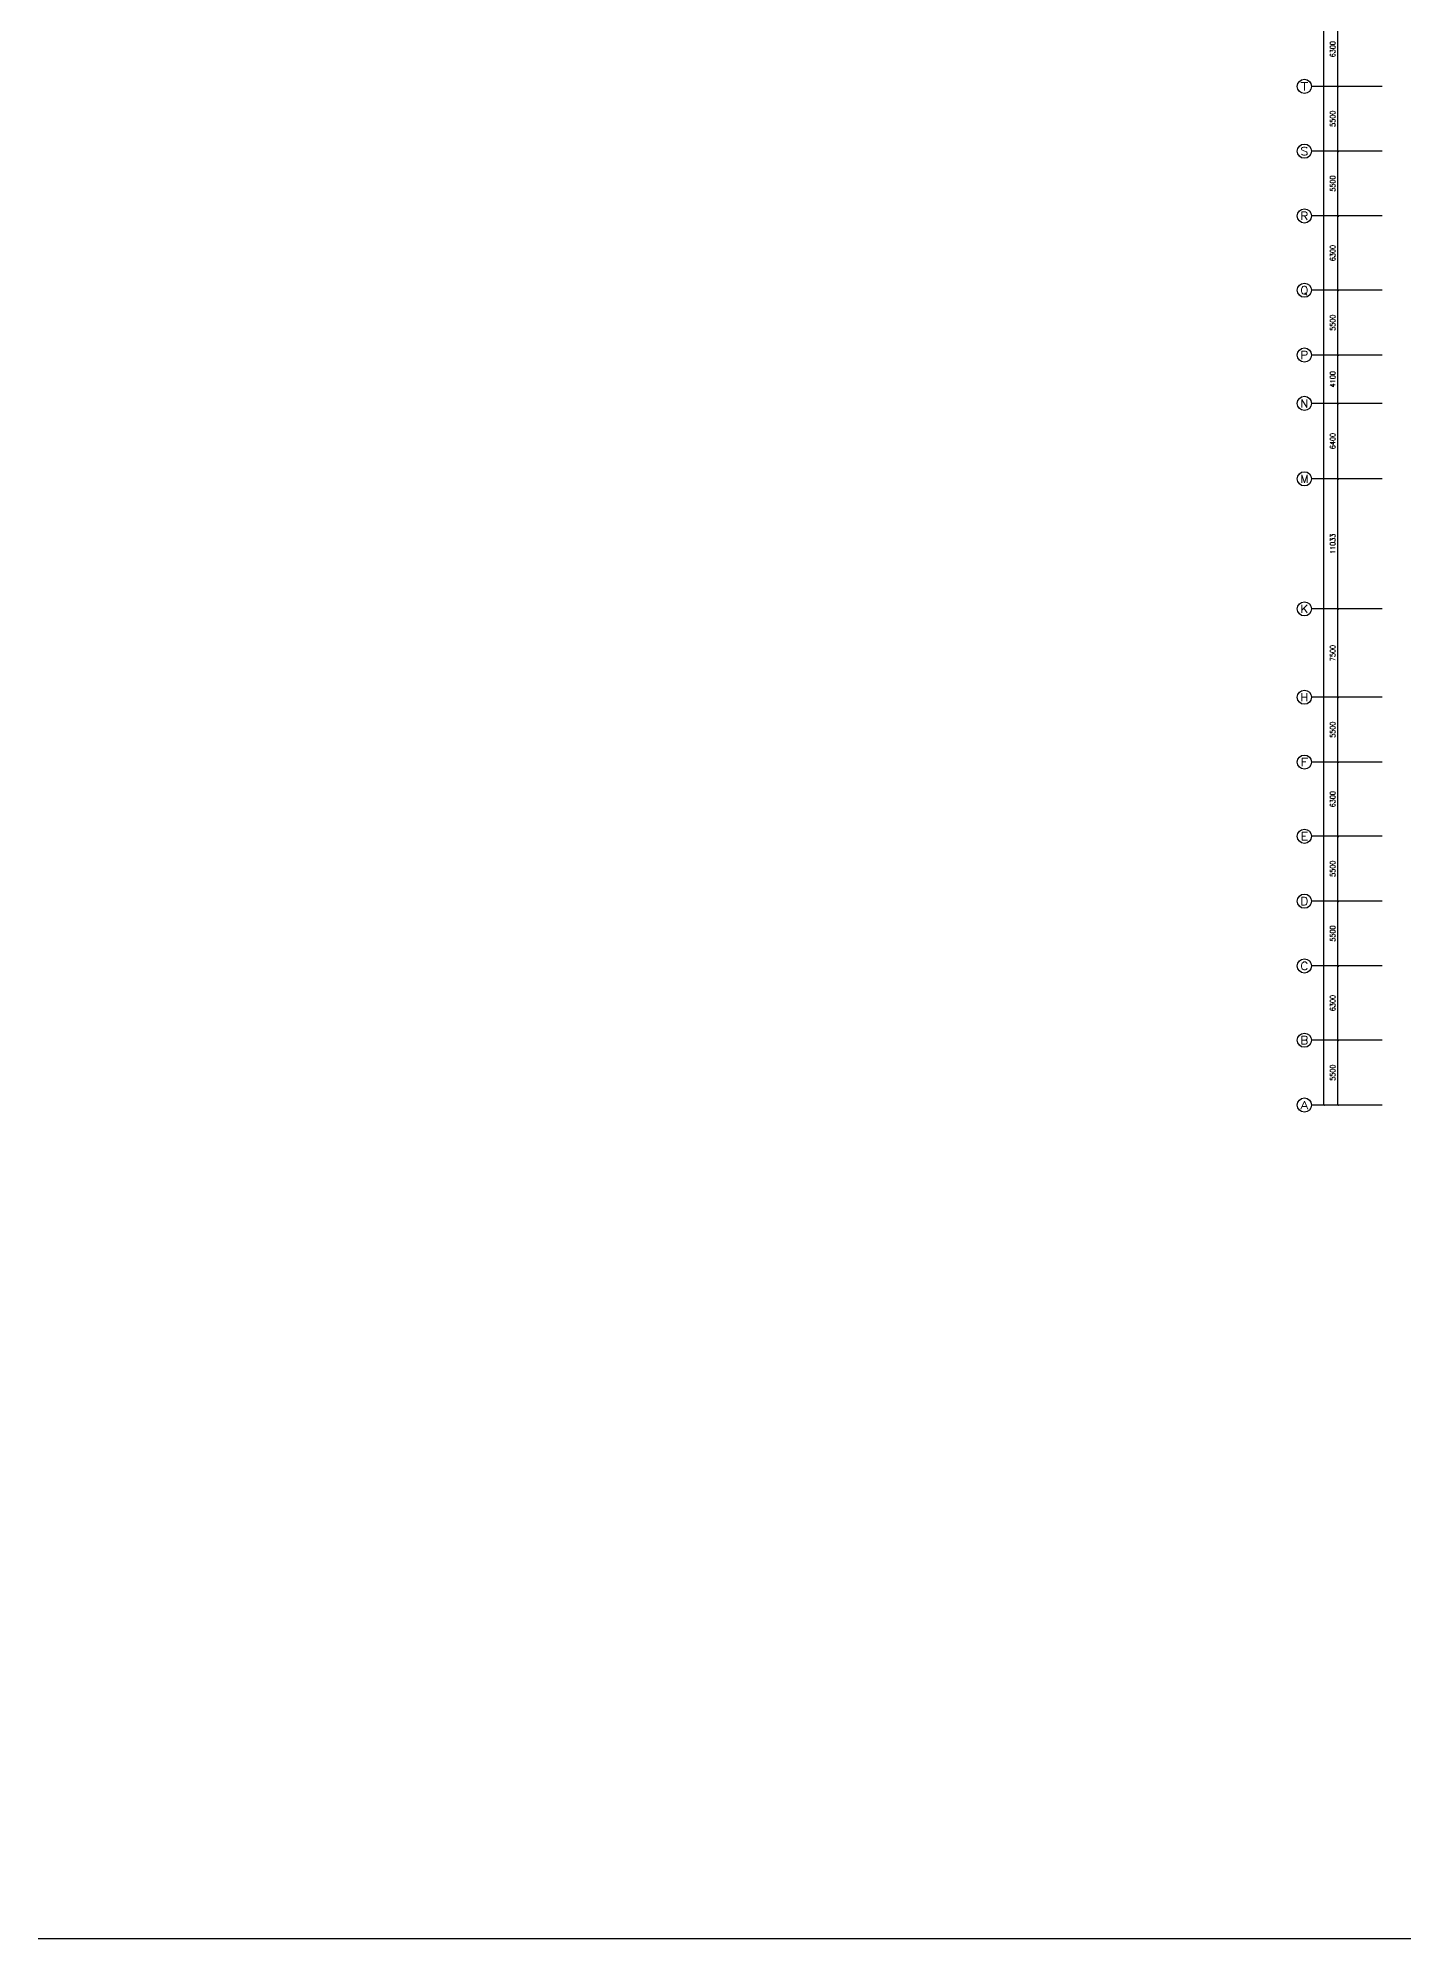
# Model space of a CAD drawing. Extents: x -1348811 to 123514, y -640545 to 749356.
# Drawn here: x -993045 to -877132, y -298348 to -137059 of the extents above; entities that cross this region are included whole.
import ezdxf
from ezdxf.enums import TextEntityAlignment as Align

# ---------------------------------------------------------------- set-up
doc = ezdxf.new("R2010")
doc.units = 0
doc.header["$LTSCALE"] = 10
doc.header["$MEASUREMENT"] = 0
doc.layers.get('0').update_dxf_attribs({"linetype": 'CONTINUOUS'})
doc.layers.get('Defpoints').update_dxf_attribs({"linetype": 'CONTINUOUS'})
for name, color, linetype in [('AXIS', 3, 'CONTINUOUS'), ('AXIS_TEXT', 7, 'CONTINUOUS'), ('COLUMN', 3, 'CONTINUOUS')]:
    doc.layers.add(name, color=color, linetype=linetype)
doc.styles.add('_TCH_AXIS', font='COMPLEX', dxfattribs={"bigfont": 'GBCBIG'})
doc.styles.add('COMPLEX', font='COMPLEX')
doc.styles.add('DIM_FONT', font='SIMPLEX', dxfattribs={"width": 0.8, "bigfont": 'HZTXT'})
doc.dimstyles.new('DIMN150', dxfattribs={"dimscale": 1.5, "dimtxt": 300, "dimasz": 100, "dimexe": 250, "dimexo": 300, "dimgap": 150, "dimtad": 1, "dimdec": 0, "dimzin": 0, "dimdsep": 46, "dimtxsty": 'DIM_FONT', "dimblk": 'ARCHTICK', "dimcen": 0.09, "dimclrt": 7, "dimazin": 2, "dimtfac": 1, "dimtdec": 0, "dimtix": 1, "dimtmove": 2, "dimatfit": 3, "dimfxl": 0, "dimtolj": 1, "dimtzin": 0, "dimarcsym": 0})

# ---------------------------------------------------------------- blocks, each defined once
blk = doc.blocks.new('_ArchTick')
at = {"color": 0, "linetype": 'ByBlock', "const_width": 0.4}
blk.add_lwpolyline([(-0.5, -0.5), (0.5, 0.5)], dxfattribs=at)
blk = doc.blocks.new('*D1627')
at = {"layer": 'AXIS', "color": 0, "lineweight": -2}
for p, q in [((-6752, 0), (-11627, 0)), ((-11252, -211333), (-11252, 0)), ((-6752, -211333), (-11627, -211333))]:
    blk.add_line(p, q, dxfattribs=at)
at = {"layer": 'Defpoints', "color": 0}
for p in [(-11252, 0), (-6302, 0), (-6302, -211333)]:
    blk.add_point(p, dxfattribs=at)
at = {"layer": 'AXIS', "color": 0, "lineweight": -2, "xscale": 150, "yscale": 150, "zscale": 150}
for p, rotation in [((-11252, 0), 90), ((-11252, -211333), 270)]:
    blk.add_blockref('_ArchTick', p, dxfattribs=dict(at, rotation=rotation))
at = {"layer": 'AXIS', "color": 7, "insert": (-11702, -105667), "char_height": 450, "attachment_point": 5, "rotation": 90, "style": 'DIM_FONT'}
blk.add_mtext('\\A1;211333', dxfattribs=at)
blk = doc.blocks.new('*D1628')
at = {"layer": 'AXIS', "color": 0, "lineweight": -2}
for p, q in [((-6752, -205833), (-10427, -205833)), ((-10052, -211333), (-10052, -205833)), ((-6752, -211333), (-10427, -211333))]:
    blk.add_line(p, q, dxfattribs=at)
at = {"layer": 'Defpoints', "color": 0}
for p in [(-10052, -205833), (-6302, -205833), (-6302, -211333)]:
    blk.add_point(p, dxfattribs=at)
at = {"layer": 'AXIS', "color": 0, "lineweight": -2, "xscale": 150, "yscale": 150, "zscale": 150}
for p, rotation in [((-10052, -205833), 90), ((-10052, -211333), 270)]:
    blk.add_blockref('_ArchTick', p, dxfattribs=dict(at, rotation=rotation))
at = {"layer": 'AXIS', "color": 7, "insert": (-10502, -208583), "char_height": 450, "attachment_point": 5, "rotation": 90, "style": 'DIM_FONT'}
blk.add_mtext('\\A1;5500', dxfattribs=at)
blk = doc.blocks.new('*D1629')
at = {"layer": 'AXIS', "color": 0, "lineweight": -2}
for p, q in [((-6752, -199533), (-10427, -199533)), ((-10052, -205833), (-10052, -199533)), ((-6752, -205833), (-10427, -205833))]:
    blk.add_line(p, q, dxfattribs=at)
at = {"layer": 'Defpoints', "color": 0}
for p in [(-10052, -199533), (-6302, -199533), (-6302, -205833)]:
    blk.add_point(p, dxfattribs=at)
at = {"layer": 'AXIS', "color": 0, "lineweight": -2, "xscale": 150, "yscale": 150, "zscale": 150}
for p, rotation in [((-10052, -199533), 90), ((-10052, -205833), 270)]:
    blk.add_blockref('_ArchTick', p, dxfattribs=dict(at, rotation=rotation))
at = {"layer": 'AXIS', "color": 7, "insert": (-10502, -202683), "char_height": 450, "attachment_point": 5, "rotation": 90, "style": 'DIM_FONT'}
blk.add_mtext('\\A1;6300', dxfattribs=at)
blk = doc.blocks.new('*D1630')
at = {"layer": 'AXIS', "color": 0, "lineweight": -2}
for p, q in [((-6752, -194033), (-10427, -194033)), ((-10052, -199533), (-10052, -194033)), ((-6752, -199533), (-10427, -199533))]:
    blk.add_line(p, q, dxfattribs=at)
at = {"layer": 'Defpoints', "color": 0}
for p in [(-10052, -194033), (-6302, -194033), (-6302, -199533)]:
    blk.add_point(p, dxfattribs=at)
at = {"layer": 'AXIS', "color": 0, "lineweight": -2, "xscale": 150, "yscale": 150, "zscale": 150}
for p, rotation in [((-10052, -194033), 90), ((-10052, -199533), 270)]:
    blk.add_blockref('_ArchTick', p, dxfattribs=dict(at, rotation=rotation))
at = {"layer": 'AXIS', "color": 7, "insert": (-10502, -196783), "char_height": 450, "attachment_point": 5, "rotation": 90, "style": 'DIM_FONT'}
blk.add_mtext('\\A1;5500', dxfattribs=at)
blk = doc.blocks.new('*D1631')
at = {"layer": 'AXIS', "color": 0, "lineweight": -2}
for p, q in [((-6752, -188533), (-10427, -188533)), ((-10052, -194033), (-10052, -188533)), ((-6752, -194033), (-10427, -194033))]:
    blk.add_line(p, q, dxfattribs=at)
at = {"layer": 'Defpoints', "color": 0}
for p in [(-10052, -188533), (-6302, -188533), (-6302, -194033)]:
    blk.add_point(p, dxfattribs=at)
at = {"layer": 'AXIS', "color": 0, "lineweight": -2, "xscale": 150, "yscale": 150, "zscale": 150}
for p, rotation in [((-10052, -188533), 90), ((-10052, -194033), 270)]:
    blk.add_blockref('_ArchTick', p, dxfattribs=dict(at, rotation=rotation))
at = {"layer": 'AXIS', "color": 7, "insert": (-10502, -191283), "char_height": 450, "attachment_point": 5, "rotation": 90, "style": 'DIM_FONT'}
blk.add_mtext('\\A1;5500', dxfattribs=at)
blk = doc.blocks.new('*D1632')
at = {"layer": 'AXIS', "color": 0, "lineweight": -2}
for p, q in [((-6752, -182233), (-10427, -182233)), ((-10052, -188533), (-10052, -182233)), ((-6752, -188533), (-10427, -188533))]:
    blk.add_line(p, q, dxfattribs=at)
at = {"layer": 'Defpoints', "color": 0}
for p in [(-10052, -182233), (-6302, -182233), (-6302, -188533)]:
    blk.add_point(p, dxfattribs=at)
at = {"layer": 'AXIS', "color": 0, "lineweight": -2, "xscale": 150, "yscale": 150, "zscale": 150}
for p, rotation in [((-10052, -182233), 90), ((-10052, -188533), 270)]:
    blk.add_blockref('_ArchTick', p, dxfattribs=dict(at, rotation=rotation))
at = {"layer": 'AXIS', "color": 7, "insert": (-10502, -185383), "char_height": 450, "attachment_point": 5, "rotation": 90, "style": 'DIM_FONT'}
blk.add_mtext('\\A1;6300', dxfattribs=at)
blk = doc.blocks.new('*D1633')
at = {"layer": 'AXIS', "color": 0, "lineweight": -2}
for p, q in [((-6752, -176733), (-10427, -176733)), ((-10052, -182233), (-10052, -176733)), ((-6752, -182233), (-10427, -182233))]:
    blk.add_line(p, q, dxfattribs=at)
at = {"layer": 'Defpoints', "color": 0}
for p in [(-10052, -176733), (-6302, -176733), (-6302, -182233)]:
    blk.add_point(p, dxfattribs=at)
at = {"layer": 'AXIS', "color": 0, "lineweight": -2, "xscale": 150, "yscale": 150, "zscale": 150}
for p, rotation in [((-10052, -176733), 90), ((-10052, -182233), 270)]:
    blk.add_blockref('_ArchTick', p, dxfattribs=dict(at, rotation=rotation))
at = {"layer": 'AXIS', "color": 7, "insert": (-10502, -179483), "char_height": 450, "attachment_point": 5, "rotation": 90, "style": 'DIM_FONT'}
blk.add_mtext('\\A1;5500', dxfattribs=at)
blk = doc.blocks.new('*D1634')
at = {"layer": 'AXIS', "color": 0, "lineweight": -2}
for p, q in [((-6752, -169233), (-10427, -169233)), ((-10052, -176733), (-10052, -169233)), ((-6752, -176733), (-10427, -176733))]:
    blk.add_line(p, q, dxfattribs=at)
at = {"layer": 'Defpoints', "color": 0}
for p in [(-10052, -169233), (-6302, -169233), (-6302, -176733)]:
    blk.add_point(p, dxfattribs=at)
at = {"layer": 'AXIS', "color": 0, "lineweight": -2, "xscale": 150, "yscale": 150, "zscale": 150}
for p, rotation in [((-10052, -169233), 90), ((-10052, -176733), 270)]:
    blk.add_blockref('_ArchTick', p, dxfattribs=dict(at, rotation=rotation))
at = {"layer": 'AXIS', "color": 7, "insert": (-10502, -172983), "char_height": 450, "attachment_point": 5, "rotation": 90, "style": 'DIM_FONT'}
blk.add_mtext('\\A1;7500', dxfattribs=at)
blk = doc.blocks.new('*D1635')
at = {"layer": 'AXIS', "color": 0, "lineweight": -2}
for p, q in [((-6752, -158200), (-10427, -158200)), ((-10052, -169233), (-10052, -158200)), ((-6752, -169233), (-10427, -169233))]:
    blk.add_line(p, q, dxfattribs=at)
at = {"layer": 'Defpoints', "color": 0}
for p in [(-10052, -158200), (-6302, -158200), (-6302, -169233)]:
    blk.add_point(p, dxfattribs=at)
at = {"layer": 'AXIS', "color": 0, "lineweight": -2, "xscale": 150, "yscale": 150, "zscale": 150}
for p, rotation in [((-10052, -158200), 90), ((-10052, -169233), 270)]:
    blk.add_blockref('_ArchTick', p, dxfattribs=dict(at, rotation=rotation))
at = {"layer": 'AXIS', "color": 7, "insert": (-10502, -163717), "char_height": 450, "attachment_point": 5, "rotation": 90, "style": 'DIM_FONT'}
blk.add_mtext('\\A1;11033', dxfattribs=at)
blk = doc.blocks.new('*D1636')
at = {"layer": 'AXIS', "color": 0, "lineweight": -2}
for p, q in [((-6752, -151800), (-10427, -151800)), ((-10052, -158200), (-10052, -151800)), ((-6752, -158200), (-10427, -158200))]:
    blk.add_line(p, q, dxfattribs=at)
at = {"layer": 'Defpoints', "color": 0}
for p in [(-10052, -151800), (-6302, -151800), (-6302, -158200)]:
    blk.add_point(p, dxfattribs=at)
at = {"layer": 'AXIS', "color": 0, "lineweight": -2, "xscale": 150, "yscale": 150, "zscale": 150}
for p, rotation in [((-10052, -151800), 90), ((-10052, -158200), 270)]:
    blk.add_blockref('_ArchTick', p, dxfattribs=dict(at, rotation=rotation))
at = {"layer": 'AXIS', "color": 7, "insert": (-10502, -155000), "char_height": 450, "attachment_point": 5, "rotation": 90, "style": 'DIM_FONT'}
blk.add_mtext('\\A1;6400', dxfattribs=at)
blk = doc.blocks.new('*D1637')
at = {"layer": 'AXIS', "color": 0, "lineweight": -2}
for p, q in [((-6752, -147700), (-10427, -147700)), ((-10052, -151800), (-10052, -147700)), ((-6752, -151800), (-10427, -151800))]:
    blk.add_line(p, q, dxfattribs=at)
at = {"layer": 'Defpoints', "color": 0}
for p in [(-10052, -147700), (-6302, -147700), (-6302, -151800)]:
    blk.add_point(p, dxfattribs=at)
at = {"layer": 'AXIS', "color": 0, "lineweight": -2, "xscale": 150, "yscale": 150, "zscale": 150}
for p, rotation in [((-10052, -147700), 90), ((-10052, -151800), 270)]:
    blk.add_blockref('_ArchTick', p, dxfattribs=dict(at, rotation=rotation))
at = {"layer": 'AXIS', "color": 7, "insert": (-10502, -149750), "char_height": 450, "attachment_point": 5, "rotation": 90, "style": 'DIM_FONT'}
blk.add_mtext('\\A1;4100', dxfattribs=at)
blk = doc.blocks.new('*D1638')
at = {"layer": 'AXIS', "color": 0, "lineweight": -2}
for p, q in [((-6752, -142200), (-10427, -142200)), ((-10052, -147700), (-10052, -142200)), ((-6752, -147700), (-10427, -147700))]:
    blk.add_line(p, q, dxfattribs=at)
at = {"layer": 'Defpoints', "color": 0}
for p in [(-10052, -142200), (-6302, -142200), (-6302, -147700)]:
    blk.add_point(p, dxfattribs=at)
at = {"layer": 'AXIS', "color": 0, "lineweight": -2, "xscale": 150, "yscale": 150, "zscale": 150}
for p, rotation in [((-10052, -142200), 90), ((-10052, -147700), 270)]:
    blk.add_blockref('_ArchTick', p, dxfattribs=dict(at, rotation=rotation))
at = {"layer": 'AXIS', "color": 7, "insert": (-10502, -144950), "char_height": 450, "attachment_point": 5, "rotation": 90, "style": 'DIM_FONT'}
blk.add_mtext('\\A1;5500', dxfattribs=at)
blk = doc.blocks.new('*D1639')
at = {"layer": 'AXIS', "color": 0, "lineweight": -2}
for p, q in [((-6752, -135900), (-10427, -135900)), ((-10052, -142200), (-10052, -135900)), ((-6752, -142200), (-10427, -142200))]:
    blk.add_line(p, q, dxfattribs=at)
at = {"layer": 'Defpoints', "color": 0}
for p in [(-10052, -135900), (-6302, -135900), (-6302, -142200)]:
    blk.add_point(p, dxfattribs=at)
at = {"layer": 'AXIS', "color": 0, "lineweight": -2, "xscale": 150, "yscale": 150, "zscale": 150}
for p, rotation in [((-10052, -135900), 90), ((-10052, -142200), 270)]:
    blk.add_blockref('_ArchTick', p, dxfattribs=dict(at, rotation=rotation))
at = {"layer": 'AXIS', "color": 7, "insert": (-10502, -139050), "char_height": 450, "attachment_point": 5, "rotation": 90, "style": 'DIM_FONT'}
blk.add_mtext('\\A1;6300', dxfattribs=at)
blk = doc.blocks.new('*D1640')
at = {"layer": 'AXIS', "color": 0, "lineweight": -2}
for p, q in [((-6752, -130400), (-10427, -130400)), ((-10052, -135900), (-10052, -130400)), ((-6752, -135900), (-10427, -135900))]:
    blk.add_line(p, q, dxfattribs=at)
at = {"layer": 'Defpoints', "color": 0}
for p in [(-10052, -130400), (-6302, -130400), (-6302, -135900)]:
    blk.add_point(p, dxfattribs=at)
at = {"layer": 'AXIS', "color": 0, "lineweight": -2, "xscale": 150, "yscale": 150, "zscale": 150}
for p, rotation in [((-10052, -130400), 90), ((-10052, -135900), 270)]:
    blk.add_blockref('_ArchTick', p, dxfattribs=dict(at, rotation=rotation))
at = {"layer": 'AXIS', "color": 7, "insert": (-10502, -133150), "char_height": 450, "attachment_point": 5, "rotation": 90, "style": 'DIM_FONT'}
blk.add_mtext('\\A1;5500', dxfattribs=at)
blk = doc.blocks.new('*D1641')
at = {"layer": 'AXIS', "color": 0, "lineweight": -2}
for p, q in [((-6752, -124900), (-10427, -124900)), ((-10052, -130400), (-10052, -124900)), ((-6752, -130400), (-10427, -130400))]:
    blk.add_line(p, q, dxfattribs=at)
at = {"layer": 'Defpoints', "color": 0}
for p in [(-10052, -124900), (-6302, -124900), (-6302, -130400)]:
    blk.add_point(p, dxfattribs=at)
at = {"layer": 'AXIS', "color": 0, "lineweight": -2, "xscale": 150, "yscale": 150, "zscale": 150}
for p, rotation in [((-10052, -124900), 90), ((-10052, -130400), 270)]:
    blk.add_blockref('_ArchTick', p, dxfattribs=dict(at, rotation=rotation))
at = {"layer": 'AXIS', "color": 7, "insert": (-10502, -127650), "char_height": 450, "attachment_point": 5, "rotation": 90, "style": 'DIM_FONT'}
blk.add_mtext('\\A1;5500', dxfattribs=at)
blk = doc.blocks.new('*D1642')
at = {"layer": 'AXIS', "color": 0, "lineweight": -2}
for p, q in [((-6752, -118600), (-10427, -118600)), ((-10052, -124900), (-10052, -118600)), ((-6752, -124900), (-10427, -124900))]:
    blk.add_line(p, q, dxfattribs=at)
at = {"layer": 'Defpoints', "color": 0}
for p in [(-10052, -118600), (-6302, -118600), (-6302, -124900)]:
    blk.add_point(p, dxfattribs=at)
at = {"layer": 'AXIS', "color": 0, "lineweight": -2, "xscale": 150, "yscale": 150, "zscale": 150}
for p, rotation in [((-10052, -118600), 90), ((-10052, -124900), 270)]:
    blk.add_blockref('_ArchTick', p, dxfattribs=dict(at, rotation=rotation))
at = {"layer": 'AXIS', "color": 7, "insert": (-10502, -121750), "char_height": 450, "attachment_point": 5, "rotation": 90, "style": 'DIM_FONT'}
blk.add_mtext('\\A1;6300', dxfattribs=at)
blk = doc.blocks.new('_AXISO')
blk.add_circle((0, 0), 0.5)
at = {"layer": 'AXIS_TEXT', "style": 'COMPLEX', "width": 1.041667}
blk.add_attdef('A', text='', height=0.56, dxfattribs=at).set_placement((-0.25, -0.28), (0.25, -0.28), align=Align.FIT)
blk = doc.blocks.new('zzzzz')
at = {"layer": 'AXIS'}
for p, q in [((-6301.6, -124900), (-12301.6, -124900)), ((-6301.6, -130400), (-12301.6, -130400)), ((-6301.6, -135900), (-12301.6, -135900)), ((-6301.6, -142200), (-12301.6, -142200)), ((-6301.6, -147700), (-12301.6, -147700)), ((-6301.6, -151800), (-12301.6, -151800)), ((-6301.6, -158200), (-12301.6, -158200)), ((-6301.6, -169233.4), (-12301.6, -169233.4)), ((-6301.6, -176733.4), (-12301.6, -176733.4)), ((-6301.6, -182233.4), (-12301.6, -182233.4)), ((-6301.6, -188533.4), (-12301.6, -188533.4)), ((-6301.6, -194033.4), (-12301.6, -194033.4)), ((-6301.6, -199533.4), (-12301.6, -199533.4)), ((-6301.6, -205833.4), (-12301.6, -205833.4)), ((-6301.6, -211333.4), (-12301.6, -211333.4))]:
    blk.add_line(p, q, dxfattribs=at)
ref = blk.add_blockref('_AXISO', (-12901.6, -124900), dxfattribs=dict(at, xscale=1200, yscale=1200, zscale=1200))
ref.add_attrib('A', 'T', dxfattribs={"layer": 'AXIS_TEXT', "height": 678.8, "style": '_TCH_AXIS', "width": 1.4}).set_placement((-13241, -125239.4), (-12562.2, -125239.4), align=Align.FIT)
ref = blk.add_blockref('_AXISO', (-12901.6, -130400), dxfattribs=dict(at, xscale=1200, yscale=1200, zscale=1200))
ref.add_attrib('A', 'S', dxfattribs={"layer": 'AXIS_TEXT', "height": 678.8, "style": '_TCH_AXIS', "width": 1.5}).set_placement((-13241, -130739.4), (-12562.2, -130739.4), align=Align.FIT)
ref = blk.add_blockref('_AXISO', (-12901.6, -135900), dxfattribs=dict(at, xscale=1200, yscale=1200, zscale=1200))
ref.add_attrib('A', 'R', dxfattribs={"layer": 'AXIS_TEXT', "height": 678.8, "style": '_TCH_AXIS', "width": 1.166667}).set_placement((-13241, -136239.4), (-12562.2, -136239.4), align=Align.FIT)
ref = blk.add_blockref('_AXISO', (-12901.6, -142200), dxfattribs=dict(at, xscale=1200, yscale=1200, zscale=1200))
ref.add_attrib('A', 'Q', dxfattribs={"layer": 'AXIS_TEXT', "height": 678.8, "style": '_TCH_AXIS', "width": 1.3125}).set_placement((-13241, -142539.4), (-12562.2, -142539.4), align=Align.FIT)
ref = blk.add_blockref('_AXISO', (-12901.6, -147700), dxfattribs=dict(at, xscale=1200, yscale=1200, zscale=1200))
ref.add_attrib('A', 'P', dxfattribs={"layer": 'AXIS_TEXT', "height": 678.8, "style": '_TCH_AXIS', "width": 1.235294}).set_placement((-13241, -148039.4), (-12562.2, -148039.4), align=Align.FIT)
ref = blk.add_blockref('_AXISO', (-12901.6, -151800), dxfattribs=dict(at, xscale=1200, yscale=1200, zscale=1200))
ref.add_attrib('A', 'N', dxfattribs={"layer": 'AXIS_TEXT', "height": 678.8, "style": '_TCH_AXIS', "width": 1.105263}).set_placement((-13241, -152139.4), (-12562.2, -152139.4), align=Align.FIT)
ref = blk.add_blockref('_AXISO', (-12901.6, -158200), dxfattribs=dict(at, xscale=1200, yscale=1200, zscale=1200))
ref.add_attrib('A', 'M', dxfattribs={"layer": 'AXIS_TEXT', "height": 678.8, "style": '_TCH_AXIS'}).set_placement((-13241, -158539.4), (-12562.2, -158539.4), align=Align.FIT)
ref = blk.add_blockref('_AXISO', (-12901.6, -169233.4), dxfattribs=dict(at, xscale=1200, yscale=1200, zscale=1200))
ref.add_attrib('A', 'K', dxfattribs={"layer": 'AXIS_TEXT', "height": 678.8, "style": '_TCH_AXIS', "width": 1.105263}).set_placement((-13241, -169572.8), (-12562.2, -169572.8), align=Align.FIT)
ref = blk.add_blockref('_AXISO', (-12901.6, -176733.4), dxfattribs=dict(at, xscale=1200, yscale=1200, zscale=1200))
ref.add_attrib('A', 'H', dxfattribs={"layer": 'AXIS_TEXT', "height": 678.8, "style": '_TCH_AXIS', "width": 1.05}).set_placement((-13241, -177072.8), (-12562.2, -177072.8), align=Align.FIT)
ref = blk.add_blockref('_AXISO', (-12901.6, -182233.4), dxfattribs=dict(at, xscale=1200, yscale=1200, zscale=1200))
ref.add_attrib('A', 'F', dxfattribs={"layer": 'AXIS_TEXT', "height": 678.8, "style": '_TCH_AXIS', "width": 1.3125}).set_placement((-13241, -182572.8), (-12562.2, -182572.8), align=Align.FIT)
ref = blk.add_blockref('_AXISO', (-12901.6, -188533.4), dxfattribs=dict(at, xscale=1200, yscale=1200, zscale=1200))
ref.add_attrib('A', 'E', dxfattribs={"layer": 'AXIS_TEXT', "height": 678.8, "style": '_TCH_AXIS', "width": 1.3125}).set_placement((-13241, -188872.8), (-12562.2, -188872.8), align=Align.FIT)
ref = blk.add_blockref('_AXISO', (-12901.6, -194033.4), dxfattribs=dict(at, xscale=1200, yscale=1200, zscale=1200))
ref.add_attrib('A', 'D', dxfattribs={"layer": 'AXIS_TEXT', "height": 678.8, "style": '_TCH_AXIS', "width": 1.235294}).set_placement((-13241, -194372.8), (-12562.2, -194372.8), align=Align.FIT)
ref = blk.add_blockref('_AXISO', (-12901.6, -199533.4), dxfattribs=dict(at, xscale=1200, yscale=1200, zscale=1200))
ref.add_attrib('A', 'C', dxfattribs={"layer": 'AXIS_TEXT', "height": 678.8, "style": '_TCH_AXIS', "width": 1.4}).set_placement((-13241, -199872.8), (-12562.2, -199872.8), align=Align.FIT)
ref = blk.add_blockref('_AXISO', (-12901.6, -205833.4), dxfattribs=dict(at, xscale=1200, yscale=1200, zscale=1200))
ref.add_attrib('A', 'B', dxfattribs={"layer": 'AXIS_TEXT', "height": 678.8, "style": '_TCH_AXIS', "width": 1.235294}).set_placement((-13241, -206172.8), (-12562.2, -206172.8), align=Align.FIT)
ref = blk.add_blockref('_AXISO', (-12901.6, -211333.4), dxfattribs=dict(at, xscale=1200, yscale=1200, zscale=1200))
ref.add_attrib('A', 'A', dxfattribs={"layer": 'AXIS_TEXT', "height": 678.8, "style": '_TCH_AXIS', "width": 1.166667}).set_placement((-13241, -211672.8), (-12562.2, -211672.8), align=Align.FIT)
for p1, p2, distance, picture, middle in [((-6301.6, -211333.4), (-6301.6, 0), 4950, '*D1627', (-11701.6, -105666.7)), ((-6301.6, -124900), (-6301.6, -118600), 3750, '*D1642', (-10501.6, -121750)), ((-6301.6, -130400), (-6301.6, -124900), 3750, '*D1641', (-10501.6, -127650)), ((-6301.6, -135900), (-6301.6, -130400), 3750, '*D1640', (-10501.6, -133150)), ((-6301.6, -142200), (-6301.6, -135900), 3750, '*D1639', (-10501.6, -139050)), ((-6301.6, -147700), (-6301.6, -142200), 3750, '*D1638', (-10501.6, -144950)), ((-6301.6, -151800), (-6301.6, -147700), 3750, '*D1637', (-10501.6, -149750)), ((-6301.6, -158200), (-6301.6, -151800), 3750, '*D1636', (-10501.6, -155000)), ((-6301.6, -169233.4), (-6301.6, -158200), 3750, '*D1635', (-10501.6, -163716.7)), ((-6301.6, -176733.4), (-6301.6, -169233.4), 3750, '*D1634', (-10501.6, -172983.4)), ((-6301.6, -182233.4), (-6301.6, -176733.4), 3750, '*D1633', (-10501.6, -179483.4)), ((-6301.6, -188533.4), (-6301.6, -182233.4), 3750, '*D1632', (-10501.6, -185383.4)), ((-6301.6, -194033.4), (-6301.6, -188533.4), 3750, '*D1631', (-10501.6, -191283.4)), ((-6301.6, -199533.4), (-6301.6, -194033.4), 3750, '*D1630', (-10501.6, -196783.4)), ((-6301.6, -205833.4), (-6301.6, -199533.4), 3750, '*D1629', (-10501.6, -202683.4)), ((-6301.6, -211333.4), (-6301.6, -205833.4), 3750, '*D1628', (-10501.6, -208583.4))]:
    dim = blk.add_aligned_dim(p1=p1, p2=p2, distance=distance, dimstyle='DIMN150', dxfattribs=at)
    dim.commit()
    dim.dimension.update_dxf_attribs({"geometry": picture, "text_midpoint": middle})

msp = doc.modelspace()

# ---------------------------------------------------------------- linework, layer by layer
at = {"layer": 'COLUMN'}
msp.add_line((-710305.6, -298347.7), (-993045.2, -298347.7), dxfattribs=at)

# ---------------------------------------------------------------- block references
at = {"layer": 'AXIS'}
msp.add_blockref('zzzzz', (-872681.4, -16259.4), dxfattribs=at)

doc.saveas('drawing.dxf')
